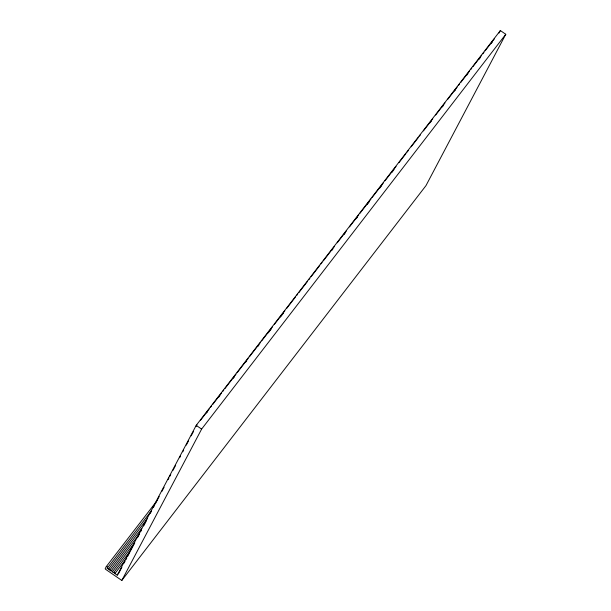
<?xml version="1.0" encoding="UTF-8"?>
<svg xmlns="http://www.w3.org/2000/svg" width="611" height="611" viewBox="0 0 611 611"><rect width="100%" height="100%" fill="white"/><g stroke="black" fill="none" stroke-linecap="round" stroke-linejoin="round"><path stroke-width="0.92" d="M106.299 566.573L105.26 568.543A0.787 0.443 37.6 0 0 105.695 569.376L121.81 580.45L425.974 185.622L505.778 34.269L500.356 30.55L196.2 425.378L117.228 575.157L114.906 573.561A0.787 0.443 37.6 0 0 114.471 572.721A0.787 0.443 37.6 0 0 113.615 572.675L112.325 571.789A0.787 0.443 37.6 0 0 111.889 570.949A0.787 0.443 37.6 0 0 111.042 570.903L109.751 570.017A0.787 0.443 37.6 0 0 109.316 569.177A0.787 0.443 37.6 0 0 108.46 569.131L107.169 568.245L107.589 567.459A0.787 0.443 37.6 0 0 107.146 566.618A0.787 0.443 37.6 0 0 106.299 566.573L157.478 500.142M119.229 572.308L121.895 567.252M124.117 563.044L125.003 561.356M125.889 559.676L126.775 557.988M127.668 556.3L129.891 552.092M130.777 550.404L134.771 542.828M137.437 537.772L139.659 533.563M140.545 531.875L141.431 530.188M143.654 525.979L146.319 520.923M150.314 513.347L151.207 511.659M153.43 507.443L154.316 505.763M155.202 504.075L156.088 502.395M156.981 500.707L159.204 496.499M161.862 491.443L164.084 487.227M168.086 479.65L168.972 477.962M169.858 476.282L170.744 474.594M172.966 470.386L175.632 465.33M179.626 457.746L180.52 456.066M182.742 451.85L183.628 450.17M186.294 445.113L188.509 440.898M191.174 435.849L193.397 431.633M196.062 426.577L196.948 424.897M121.81 580.45L201.615 429.098L505.778 34.269M499.027 33.078L500.356 30.55M200.446 420.36L209.176 409.026M210.344 407.514L211.505 406.002M212.674 404.49L221.403 393.156M222.564 391.643L223.733 390.131M224.894 388.619L235.961 374.26M237.121 372.748L248.181 358.39M249.349 356.877L260.408 342.519M261.577 341.007L272.636 326.648M274.385 324.38L284.863 310.778M286.605 308.509L295.342 297.175M296.503 295.663L297.672 294.151M298.832 292.646L307.57 281.304M308.731 279.792L309.899 278.28M311.06 276.775L319.79 265.434M320.958 263.921L322.119 262.417M323.288 260.905L334.347 246.546M337.257 242.766L346.574 230.675M349.484 226.895L358.802 214.805M359.963 213.292L371.022 198.934M372.191 197.422L383.25 183.063M384.999 180.795L396.058 166.436M398.968 162.656L405.956 153.59M407.125 152.078L408.285 150.566M411.195 146.785L418.184 137.719M419.345 136.207L420.513 134.695M423.423 130.914L432.741 118.824M435.651 115.044L444.961 102.954M447.878 99.173L457.188 87.083M458.357 85.571L459.518 84.058M460.686 82.546L469.416 71.212M470.577 69.7L471.745 68.188M472.906 66.683L481.644 55.341M482.805 53.829L483.973 52.317M485.134 50.812L494.452 38.714M206.526 412.983L207.687 411.47M218.753 397.112L219.914 395.6M233.303 378.217L234.471 376.704M245.53 362.346L246.691 360.834M257.758 346.475L258.919 344.963M268.237 332.873L271.147 329.092M280.464 317.002L283.374 313.222M331.697 250.502L332.858 248.99M343.924 234.632L345.085 233.119M356.144 218.761L357.313 217.249M367.211 204.402L369.54 201.378M379.431 188.532L381.76 185.507M391.659 172.661L393.988 169.637M430.083 122.78L431.251 121.268M442.311 106.91L443.471 105.398M454.538 91.039L455.699 89.527M466.766 75.168L467.927 73.656M478.986 59.298L480.154 57.785M491.213 43.427L492.382 41.915M107.169 568.245L151.368 510.872M108.46 569.131L147.427 518.548M109.751 570.017L141.737 528.5M111.042 570.903L139.537 533.915M112.325 571.789L133.847 543.859M113.615 572.675L130.487 550.778M114.906 573.561L124.797 560.722M117.228 575.157L118.977 572.889M196.2 425.378L201.615 429.098"/></g></svg>
